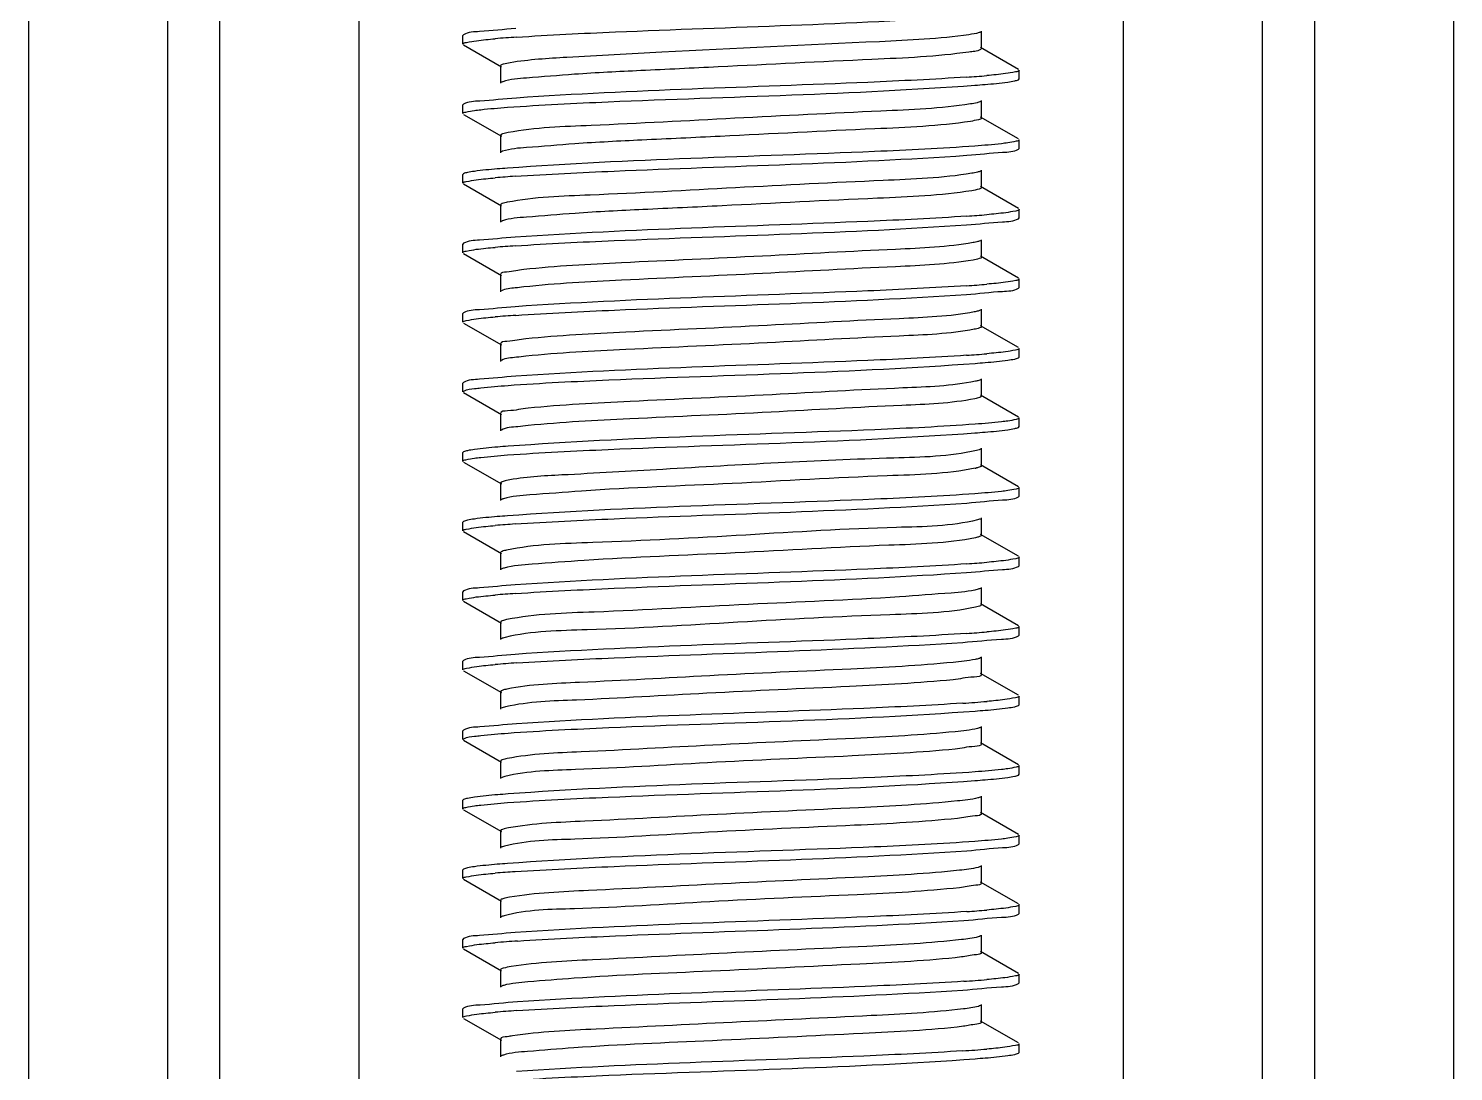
# Model space of a CAD drawing. Extents: x 27938 to 1507990, y 110129 to 923079.
# Drawn here: x 640617.7 to 641105.9, y 379747.9 to 380105.1 of the extents above; entities that cross this region are included whole.
import ezdxf

# ---------------------------------------------------------------- set-up
doc = ezdxf.new("R2010")
doc.units = 0
doc.header["$LTSCALE"] = 1000
doc.header["$MEASUREMENT"] = 0

msp = doc.modelspace()

# ---------------------------------------------------------------- linework, layer by layer
at = {"linetype": 'Continuous'}
for p, q in [((640617.7, 383675.04), (640617.7, 378934.02)), ((640665.32, 383675.04), (640665.32, 378934.02)), ((640683.18, 383675.04), (640683.18, 378934.02)), ((640730.81, 383675.04), (640730.81, 378934.02)), ((640992.75, 383675.04), (640992.75, 378934.02)), ((641040.37, 383675.04), (641040.37, 378934.02)), ((641058.23, 383675.04), (641058.23, 378934.02)), ((641105.86, 383675.04), (641105.86, 378934.02)), ((640766.75, 380102.95), (640766.53, 380102.69)), ((640944.14, 380098.22), (640944.14, 380104.17)), ((640766.53, 380099.71), (640766.53, 380102.69)), ((640766.53, 380099.71), (640766.53, 380102.69)), ((640766.75, 380099.45), (640779.68, 380091.97)), ((640956.8, 380091.04), (640943.88, 380098.52)), ((640779.42, 380092.27), (640779.42, 380086.32)), ((640957.03, 380087.8), (640957.03, 380090.78)), ((640957.03, 380087.8), (640957.03, 380090.78)), ((640956.8, 380087.54), (640957.03, 380087.8)), ((640766.75, 380079.13), (640766.53, 380078.87)), ((640766.53, 380075.9), (640766.53, 380078.87)), ((640766.53, 380075.9), (640766.53, 380078.87)), ((640944.14, 380074.41), (640944.14, 380080.36)), ((640766.75, 380075.64), (640779.68, 380068.15)), ((640956.8, 380067.23), (640943.88, 380074.71)), ((640779.42, 380068.46), (640779.42, 380062.5)), ((640956.8, 380063.73), (640957.03, 380063.99)), ((640957.03, 380063.99), (640957.03, 380066.97)), ((640957.03, 380063.99), (640957.03, 380066.97)), ((640780.11, 380063), (640779.68, 380062.8)), ((640766.75, 380055.32), (640766.53, 380055.06)), ((640766.53, 380052.08), (640766.53, 380055.06)), ((640766.53, 380052.08), (640766.53, 380055.06)), ((640944.14, 380050.6), (640944.14, 380056.55)), ((640766.75, 380051.82), (640779.68, 380044.34)), ((640956.8, 380043.42), (640943.88, 380050.9)), ((640779.42, 380044.64), (640779.42, 380038.69)), ((640956.8, 380039.92), (640957.03, 380040.18)), ((640957.03, 380040.18), (640957.03, 380043.15)), ((640957.03, 380040.18), (640957.03, 380043.15)), ((640780.07, 380039.17), (640779.68, 380038.99)), ((640766.75, 380031.51), (640766.53, 380031.25)), ((640766.53, 380028.27), (640766.53, 380031.25)), ((640766.53, 380028.27), (640766.53, 380031.25)), ((640944.14, 380026.78), (640944.14, 380032.74)), ((640766.75, 380028.01), (640779.68, 380020.53)), ((640956.8, 380019.6), (640943.88, 380027.08)), ((640779.42, 380020.83), (640779.42, 380014.88)), ((640956.8, 380016.1), (640957.03, 380016.37)), ((640957.03, 380016.37), (640957.03, 380019.34)), ((640957.03, 380016.37), (640957.03, 380019.34)), ((640766.75, 380007.7), (640766.53, 380007.44)), ((640766.53, 380004.46), (640766.53, 380007.44)), ((640766.53, 380004.46), (640766.53, 380007.44)), ((640944.14, 380002.97), (640944.14, 380008.92)), ((640766.75, 380004.2), (640779.68, 379996.72)), ((640956.8, 379995.79), (640943.88, 380003.27)), ((640779.42, 379997.02), (640779.42, 379991.06)), ((640957.03, 379992.55), (640957.03, 379995.53)), ((640957.03, 379992.55), (640957.03, 379995.53)), ((640956.8, 379992.29), (640957.03, 379992.55)), ((640766.75, 379983.88), (640766.53, 379983.62)), ((640766.53, 379980.65), (640766.53, 379983.62)), ((640766.53, 379980.65), (640766.53, 379983.62)), ((640944.14, 379979.16), (640944.14, 379985.11)), ((640766.75, 379980.39), (640779.68, 379972.9)), ((640956.8, 379971.98), (640943.88, 379979.46)), ((640779.42, 379973.2), (640779.42, 379967.25)), ((640957.03, 379968.74), (640957.03, 379971.72)), ((640957.03, 379968.74), (640957.03, 379971.72)), ((640956.8, 379968.48), (640957.03, 379968.74)), ((640944.14, 379955.34), (640944.14, 379961.3)), ((640766.75, 379960.07), (640766.53, 379959.81)), ((640766.53, 379956.83), (640766.53, 379959.81)), ((640766.53, 379956.83), (640766.53, 379959.81)), ((640766.75, 379956.57), (640779.68, 379949.09)), ((640956.8, 379948.16), (640943.88, 379955.65)), ((640779.42, 379949.39), (640779.42, 379943.44)), ((640957.03, 379944.93), (640957.03, 379947.9)), ((640957.03, 379944.93), (640957.03, 379947.9)), ((640956.8, 379944.67), (640957.03, 379944.93)), ((640944.14, 379931.53), (640944.14, 379937.49)), ((640766.75, 379936.26), (640766.53, 379936)), ((640766.53, 379933.02), (640766.53, 379936)), ((640766.53, 379933.02), (640766.53, 379936)), ((640766.75, 379932.76), (640779.68, 379925.28)), ((640942.76, 379930.84), (640942.09, 379930.68)), ((640956.8, 379924.35), (640943.88, 379931.83)), ((640779.42, 379925.58), (640779.42, 379919.63)), ((640957.03, 379921.11), (640957.03, 379924.09)), ((640957.03, 379921.11), (640957.03, 379924.09)), ((640956.8, 379920.85), (640957.03, 379921.11)), ((640766.75, 379912.45), (640766.53, 379912.18)), ((640944.14, 379907.72), (640944.14, 379913.67)), ((640766.53, 379909.21), (640766.53, 379912.18)), ((640766.53, 379909.21), (640766.53, 379912.18)), ((640766.75, 379908.95), (640779.68, 379901.46)), ((640956.8, 379900.54), (640943.88, 379908.02)), ((640943.05, 379907.1), (640942.14, 379906.88)), ((640779.42, 379901.77), (640779.42, 379895.81)), ((640957.03, 379897.3), (640957.03, 379900.28)), ((640957.03, 379897.3), (640957.03, 379900.28)), ((640956.8, 379897.04), (640957.03, 379897.3)), ((640766.75, 379888.63), (640766.53, 379888.37)), ((640766.53, 379885.39), (640766.53, 379888.37)), ((640766.53, 379885.39), (640766.53, 379888.37)), ((640944.14, 379883.91), (640944.14, 379889.86)), ((640766.75, 379885.13), (640779.68, 379877.65)), ((640956.8, 379876.73), (640943.88, 379884.21)), ((640779.42, 379877.95), (640779.42, 379872)), ((640956.8, 379873.23), (640957.03, 379873.49)), ((640957.03, 379873.49), (640957.03, 379876.47)), ((640957.03, 379873.49), (640957.03, 379876.47)), ((640766.75, 379864.82), (640766.53, 379864.56)), ((640766.53, 379861.58), (640766.53, 379864.56)), ((640766.53, 379861.58), (640766.53, 379864.56)), ((640944.14, 379860.09), (640944.14, 379866.05)), ((640766.75, 379861.32), (640779.68, 379853.84)), ((640956.8, 379852.91), (640943.88, 379860.4)), ((640779.42, 379854.14), (640779.42, 379848.19)), ((640956.8, 379849.41), (640957.03, 379849.68)), ((640957.03, 379849.68), (640957.03, 379852.65)), ((640957.03, 379849.68), (640957.03, 379852.65)), ((640766.75, 379841.01), (640766.53, 379840.75)), ((640766.53, 379837.77), (640766.53, 379840.75)), ((640766.53, 379837.77), (640766.53, 379840.75)), ((640944.14, 379836.28), (640944.14, 379842.23)), ((640766.75, 379837.51), (640779.68, 379830.03)), ((640956.8, 379829.1), (640943.88, 379836.58)), ((640779.42, 379830.33), (640779.42, 379824.37)), ((640956.8, 379825.6), (640957.03, 379825.86)), ((640957.03, 379825.86), (640957.03, 379828.84)), ((640957.03, 379825.86), (640957.03, 379828.84)), ((640766.75, 379817.19), (640766.53, 379816.93)), ((640766.53, 379813.96), (640766.53, 379816.93)), ((640766.53, 379813.96), (640766.53, 379816.93)), ((640944.14, 379812.47), (640944.14, 379818.42)), ((640766.75, 379813.7), (640779.68, 379806.21)), ((640956.8, 379805.29), (640943.88, 379812.77)), ((640779.42, 379806.51), (640779.42, 379800.56)), ((640957.03, 379802.05), (640957.03, 379805.03)), ((640957.03, 379802.05), (640957.03, 379805.03)), ((640956.8, 379801.79), (640957.03, 379802.05)), ((640766.75, 379793.38), (640766.53, 379793.12)), ((640766.53, 379790.14), (640766.53, 379793.12)), ((640766.53, 379790.14), (640766.53, 379793.12)), ((640944.14, 379788.66), (640944.14, 379794.61)), ((640766.75, 379789.88), (640779.68, 379782.4)), ((640956.8, 379781.47), (640943.88, 379788.96)), ((640779.42, 379782.7), (640779.42, 379776.75)), ((640957.03, 379778.24), (640957.03, 379781.21)), ((640957.03, 379778.24), (640957.03, 379781.21)), ((640956.8, 379777.98), (640957.03, 379778.24)), ((640766.75, 379769.57), (640766.53, 379769.31)), ((640766.53, 379766.33), (640766.53, 379769.31)), ((640766.53, 379766.33), (640766.53, 379769.31)), ((640766.75, 379766.07), (640779.68, 379758.59)), ((640944.14, 379764.84), (640944.14, 379770.8)), ((640956.8, 379757.66), (640943.88, 379765.14)), ((640779.42, 379758.89), (640779.42, 379752.94)), ((640957.03, 379754.42), (640957.03, 379757.4)), ((640957.03, 379754.42), (640957.03, 379757.4)), ((640956.8, 379754.16), (640957.03, 379754.42))]:
    msp.add_line(p, q, dxfattribs=at)
for centre, radius, start, end in [((640812.29, 379688.36), 414.65, 93.7954, 94.806), ((640911.64, 380497.56), 410.07, 273.829, 274.8033), ((640811.75, 379647.46), 407.91, 93.8436, 94.8035), ((640911.82, 380447.65), 407.77, 273.8442, 274.8035), ((640811.82, 379622.77), 408.78, 93.8362, 94.8047), ((640911.71, 380425.28), 409.22, 273.8345, 274.8034), ((640811.99, 379596.78), 410.97, 93.8204, 94.8056), ((640911.65, 380402.24), 409.99, 273.8294, 274.8033), ((640938.24, 379973.07), 18.96, 281.4996, 282.8069), ((640811.75, 379528.4), 407.9, 93.8437, 94.8034), ((640911.83, 380328.53), 407.71, 273.8446, 274.8036), ((640811.81, 379503.75), 408.74, 93.8366, 94.8046), ((640911.71, 380306.18), 409.19, 273.8348, 274.8034), ((640812.43, 379472.12), 416.58, 93.7887, 94.801), ((640909.96, 380304.49), 431.38, 273.6947, 274.7994), ((640811.75, 379409.34), 407.89, 93.8438, 94.8034), ((640911.83, 380209.41), 407.66, 273.845, 274.8036), ((640812.88, 379371.26), 422.21, 93.753, 94.8001), ((640910.35, 380204.22), 426.34, 273.7263, 274.8), ((640812.45, 379352.87), 416.76, 93.7875, 94.801), ((640909.97, 380185.28), 431.22, 273.6957, 274.7994)]:
    msp.add_arc(centre, radius, start, end, dxfattribs=at)
for points, knots in [([(640784.84, 380102.1), (640796.13, 380102.86), (640847.52, 380105.33), (640898.98, 380106.53), (640939.02, 380109.25)], [0, 0, 0, 0, 0.21997, 1, 1, 1, 1]), ([(640784.62, 380105.06), (640780.48, 380104.78), (640774.68, 380103.98), (640768.37, 380103.87), (640766.76, 380102.95)], [0, 0, 0, 0, 0.690434, 1, 1, 1, 1]), ([(640939.86, 380102.95), (640929.72, 380101.48), (640894.56, 380099.89), (640848.64, 380097.76), (640806.5, 380095.42), (640789.15, 380094.4), (640782.75, 380093.35)], [0, 0, 0, 0, 0.195214, 0.66949, 0.876579, 1, 1, 1, 1]), ([(640943.88, 380103.87), (640943.71, 380103.77), (640942.4, 380103.3), (640941.03, 380103.12), (640939.86, 380102.95)], [0, 0, 0, 0, 0.145106, 1, 1, 1, 1]), ([(640766.53, 380099.71), (640766.53, 380100.14), (640768.82, 380100.43), (640769.98, 380100.74), (640771.13, 380100.89)], [0, 0, 0, 0, 0.271456, 1, 1, 1, 1]), ([(640944.14, 380098.22), (640944.14, 380098.09), (640942.64, 380097.1), (640941.22, 380097.19), (640939.86, 380096.99)], [0, 0, 0, 0, 0.090621, 1, 1, 1, 1]), ([(640782.75, 380093.35), (640781.91, 380093.21), (640781.01, 380093), (640779.42, 380092.6), (640779.42, 380092.27)], [0, 0, 0, 0, 0.718866, 1, 1, 1, 1]), ([(640939.86, 380096.99), (640928.87, 380095.41), (640900.15, 380094.23), (640862.69, 380092.31), (640828.72, 380090.7), (640806.78, 380089.65), (640791.11, 380088.25), (640782.77, 380087.72), (640780.16, 380086.82)], [0, 0, 0, 0, 0.2081, 0.537452, 0.703534, 0.845734, 0.94828, 1, 1, 1, 1]), ([(640939.02, 380088.41), (640927.79, 380087.65), (640876.39, 380085.17), (640824.93, 380083.97), (640784.84, 380081.26)], [0, 0, 0, 0, 0.218927, 1, 1, 1, 1]), ([(640957.03, 380090.78), (640957.03, 380090.35), (640954.74, 380090.06), (640953.58, 380089.75), (640952.43, 380089.6)], [0, 0, 0, 0, 0.27149, 1, 1, 1, 1]), ([(640780.16, 380086.82), (640780.07, 380086.79), (640779.9, 380086.73), (640779.75, 380086.66), (640779.68, 380086.62)], [0, 0, 0, 0, 0.55363, 1, 1, 1, 1]), ([(640781.8, 380078.07), (640793.29, 380078.91), (640846.66, 380081.52), (640900.12, 380082.56), (640941.92, 380085.64)], [0, 0, 0, 0, 0.21564, 1, 1, 1, 1]), ([(640941.92, 380085.64), (640943.07, 380085.72), (640946.83, 380086.02), (640950.59, 380086.36), (640953.18, 380086.72)], [0, 0, 0, 0, 0.30751, 1, 1, 1, 1]), ([(640953.18, 380086.72), (640953.97, 380086.83), (640955.18, 380087.05), (640956.42, 380087.32), (640956.8, 380087.54)], [0, 0, 0, 0, 0.642991, 1, 1, 1, 1]), ([(640784.84, 380081.26), (640780.65, 380080.98), (640774.78, 380080.17), (640768.38, 380080.07), (640766.76, 380079.13)], [0, 0, 0, 0, 0.690663, 1, 1, 1, 1]), ([(640940.37, 380079.21), (640930.22, 380077.65), (640903.21, 380076.52), (640859.91, 380074.37), (640817.41, 380072.02), (640791.38, 380071.14), (640782.02, 380069.41)], [0, 0, 0, 0, 0.194105, 0.509785, 0.82001, 1, 1, 1, 1]), ([(640943.88, 380080.06), (640943.5, 380079.84), (640942.31, 380079.55), (640941.13, 380079.33), (640940.37, 380079.21)], [0, 0, 0, 0, 0.36416, 1, 1, 1, 1]), ([(640766.53, 380075.9), (640766.53, 380076.27), (640768.45, 380076.59), (640769.45, 380076.85), (640770.44, 380076.99)], [0, 0, 0, 0, 0.274278, 1, 1, 1, 1]), ([(640770.44, 380076.99), (640771.16, 380077.09), (640774.93, 380077.55), (640778.73, 380077.85), (640781.8, 380078.07)], [0, 0, 0, 0, 0.191483, 1, 1, 1, 1]), ([(640944.14, 380074.41), (640944.14, 380074.04), (640942.32, 380073.65), (640941.32, 380073.4), (640940.37, 380073.26)], [0, 0, 0, 0, 0.278319, 1, 1, 1, 1]), ([(640782.02, 380069.41), (640781.36, 380069.29), (640780.62, 380069.12), (640779.42, 380068.73), (640779.42, 380068.46)], [0, 0, 0, 0, 0.712667, 1, 1, 1, 1]), ([(640940.37, 380073.26), (640929.54, 380071.59), (640900.85, 380070.49), (640863.35, 380068.52), (640829.09, 380066.91), (640806.92, 380065.85), (640791.12, 380064.42), (640782.72, 380063.92), (640780.11, 380063)], [0, 0, 0, 0, 0.204575, 0.534732, 0.702004, 0.845303, 0.948449, 1, 1, 1, 1]), ([(640941.92, 380064.8), (640930.46, 380063.96), (640877.08, 380061.36), (640823.63, 380060.3), (640781.8, 380057.24)], [0, 0, 0, 0, 0.215051, 1, 1, 1, 1]), ([(640939.16, 380061.63), (640943.24, 380061.91), (640948.97, 380062.7), (640955.21, 380062.82), (640956.8, 380063.73)], [0, 0, 0, 0, 0.690176, 1, 1, 1, 1]), ([(640953.18, 380065.89), (640952.46, 380065.78), (640948.72, 380065.33), (640944.96, 380065.03), (640941.92, 380064.8)], [0, 0, 0, 0, 0.191313, 1, 1, 1, 1]), ([(640957.03, 380066.97), (640957.03, 380066.6), (640955.14, 380066.28), (640954.14, 380066.02), (640953.18, 380065.89)], [0, 0, 0, 0, 0.274533, 1, 1, 1, 1]), ([(640784.4, 380054.44), (640795.69, 380055.21), (640847.28, 380057.7), (640898.93, 380058.89), (640939.16, 380061.63)], [0, 0, 0, 0, 0.219067, 1, 1, 1, 1]), ([(640770.44, 380056.15), (640769.63, 380056.04), (640768.4, 380055.82), (640767.14, 380055.55), (640766.75, 380055.32)], [0, 0, 0, 0, 0.643579, 1, 1, 1, 1]), ([(640781.8, 380057.24), (640780.63, 380057.15), (640776.84, 380056.85), (640773.04, 380056.52), (640770.44, 380056.15)], [0, 0, 0, 0, 0.307323, 1, 1, 1, 1]), ([(640940.85, 380055.47), (640930.81, 380053.82), (640903.69, 380052.78), (640860.12, 380050.57), (640817.28, 380048.15), (640791.04, 380047.37), (640781.72, 380045.54)], [0, 0, 0, 0, 0.1914, 0.508904, 0.82143, 1, 1, 1, 1]), ([(640943.88, 380056.25), (640943.54, 380056.05), (640942.52, 380055.78), (640941.5, 380055.58), (640940.85, 380055.47)], [0, 0, 0, 0, 0.370146, 1, 1, 1, 1]), ([(640766.53, 380052.08), (640766.53, 380052.52), (640768.8, 380052.8), (640769.95, 380053.11), (640771.1, 380053.26)], [0, 0, 0, 0, 0.271597, 1, 1, 1, 1]), ([(640940.85, 380049.52), (640930.2, 380047.77), (640901.55, 380046.76), (640864.02, 380044.73), (640829.49, 380043.11), (640807.07, 380042.06), (640791.15, 380040.59), (640782.67, 380040.11), (640780.07, 380039.17)], [0, 0, 0, 0, 0.200932, 0.531835, 0.700309, 0.844745, 0.948548, 1, 1, 1, 1]), ([(640944.14, 380050.6), (640944.14, 380050.27), (640942.58, 380049.87), (640941.68, 380049.66), (640940.85, 380049.52)], [0, 0, 0, 0, 0.281673, 1, 1, 1, 1]), ([(640781.72, 380045.54), (640781.14, 380045.43), (640780.47, 380045.27), (640779.42, 380044.89), (640779.42, 380044.64)], [0, 0, 0, 0, 0.709469, 1, 1, 1, 1]), ([(640939.16, 380040.8), (640927.87, 380040.03), (640876.29, 380037.54), (640824.64, 380036.35), (640784.4, 380033.61)], [0, 0, 0, 0, 0.219037, 1, 1, 1, 1]), ([(640939.07, 380037.81), (640943.18, 380038.09), (640948.93, 380038.89), (640955.2, 380039), (640956.8, 380039.92)], [0, 0, 0, 0, 0.690266, 1, 1, 1, 1]), ([(640957.03, 380043.15), (640957.03, 380042.72), (640954.76, 380042.44), (640953.61, 380042.13), (640952.46, 380041.98)], [0, 0, 0, 0, 0.27161, 1, 1, 1, 1]), ([(640784.47, 380030.64), (640795.75, 380031.4), (640847.28, 380033.89), (640898.88, 380035.08), (640939.07, 380037.81)], [0, 0, 0, 0, 0.219143, 1, 1, 1, 1]), ([(640784.4, 380033.61), (640780.32, 380033.33), (640774.59, 380032.54), (640768.35, 380032.42), (640766.76, 380031.51)], [0, 0, 0, 0, 0.690196, 1, 1, 1, 1]), ([(640941.3, 380031.74), (640932.54, 380030.19), (640908.36, 380029.23), (640868.27, 380026.99), (640825.78, 380025.09), (640798.49, 380023.7), (640787.35, 380022.51)], [0, 0, 0, 0, 0.172879, 0.468878, 0.781995, 1, 1, 1, 1]), ([(640943.88, 380032.44), (640943.59, 380032.27), (640942.72, 380032.01), (640941.85, 380031.83), (640941.3, 380031.74)], [0, 0, 0, 0, 0.376739, 1, 1, 1, 1]), ([(640766.53, 380028.27), (640766.53, 380028.7), (640768.79, 380028.99), (640769.94, 380029.3), (640771.09, 380029.45)], [0, 0, 0, 0, 0.271633, 1, 1, 1, 1]), ([(640941.3, 380025.78), (640932.54, 380024.24), (640908.36, 380023.28), (640868.27, 380021.04), (640825.78, 380019.14), (640798.49, 380017.75), (640787.35, 380016.55)], [0, 0, 0, 0, 0.172879, 0.468878, 0.781995, 1, 1, 1, 1]), ([(640944.14, 380026.78), (640944.14, 380026.49), (640942.81, 380026.1), (640942.01, 380025.91), (640941.3, 380025.78)], [0, 0, 0, 0, 0.285344, 1, 1, 1, 1]), ([(640787.35, 380022.51), (640785.36, 380022.29), (640783.48, 380021.71), (640779.41, 380021.56), (640779.42, 380020.83)], [0, 0, 0, 0, 0.733223, 1, 1, 1, 1]), ([(640787.35, 380016.55), (640786.38, 380016.45), (640783.84, 380016.07), (640781.09, 380016), (640779.68, 380015.18)], [0, 0, 0, 0, 0.372684, 1, 1, 1, 1]), ([(640939.07, 380016.98), (640927.79, 380016.21), (640876.26, 380013.73), (640824.66, 380012.54), (640784.47, 380009.8)], [0, 0, 0, 0, 0.219178, 1, 1, 1, 1]), ([(640939.03, 380014), (640943.14, 380014.28), (640948.91, 380015.08), (640955.2, 380015.18), (640956.8, 380016.1)], [0, 0, 0, 0, 0.690313, 1, 1, 1, 1]), ([(640957.03, 380019.34), (640957.03, 380018.91), (640954.75, 380018.62), (640953.59, 380018.31), (640952.44, 380018.16)], [0, 0, 0, 0, 0.271534, 1, 1, 1, 1]), ([(640784.61, 380006.83), (640795.89, 380007.6), (640847.36, 380010.08), (640898.9, 380011.27), (640939.03, 380014)], [0, 0, 0, 0, 0.219437, 1, 1, 1, 1]), ([(640766.53, 380004.46), (640766.53, 380004.89), (640768.8, 380005.18), (640769.95, 380005.49), (640771.1, 380005.64)], [0, 0, 0, 0, 0.271588, 1, 1, 1, 1]), ([(640784.47, 380009.8), (640780.37, 380009.52), (640774.62, 380008.72), (640768.35, 380008.61), (640766.76, 380007.7)], [0, 0, 0, 0, 0.690275, 1, 1, 1, 1]), ([(640941.71, 380008), (640933.26, 380006.39), (640909.46, 380005.52), (640869.73, 380003.22), (640827.05, 380001.35), (640799.46, 379999.94), (640788.07, 379998.77)], [0, 0, 0, 0, 0.167774, 0.461831, 0.776883, 1, 1, 1, 1]), ([(640943.88, 380008.62), (640943.63, 380008.48), (640942.9, 380008.25), (640942.17, 380008.09), (640941.71, 380008)], [0, 0, 0, 0, 0.384134, 1, 1, 1, 1]), ([(640941.71, 380002.05), (640933.26, 380000.43), (640909.46, 379999.57), (640869.73, 379997.27), (640827.05, 379995.4), (640799.46, 379993.99), (640788.07, 379992.82)], [0, 0, 0, 0, 0.167774, 0.461831, 0.776883, 1, 1, 1, 1]), ([(640944.14, 380002.97), (640944.14, 380002.72), (640943.03, 380002.33), (640942.33, 380002.17), (640941.71, 380002.05)], [0, 0, 0, 0, 0.289775, 1, 1, 1, 1]), ([(640788.07, 379998.77), (640785.91, 379998.55), (640783.87, 379997.9), (640779.41, 379997.8), (640779.42, 379997.02)], [0, 0, 0, 0, 0.734072, 1, 1, 1, 1]), ([(640957.03, 379995.53), (640957.03, 379995.1), (640954.74, 379994.81), (640953.58, 379994.5), (640952.43, 379994.35)], [0, 0, 0, 0, 0.271494, 1, 1, 1, 1]), ([(640788.07, 379992.82), (640787.01, 379992.71), (640784.23, 379992.3), (640781.21, 379992.26), (640779.68, 379991.37)], [0, 0, 0, 0, 0.374658, 1, 1, 1, 1]), ([(640939.03, 379993.16), (640927.76, 379992.39), (640876.29, 379989.92), (640824.75, 379988.72), (640784.61, 379986)], [0, 0, 0, 0, 0.219145, 1, 1, 1, 1]), ([(640941.97, 379990.39), (640943.12, 379990.48), (640946.87, 379990.77), (640950.61, 379991.11), (640953.19, 379991.47)], [0, 0, 0, 0, 0.307527, 1, 1, 1, 1]), ([(640953.19, 379991.47), (640953.98, 379991.58), (640955.19, 379991.8), (640956.42, 379992.07), (640956.8, 379992.29)], [0, 0, 0, 0, 0.642834, 1, 1, 1, 1]), ([(640784.61, 379986), (640780.48, 379985.72), (640774.68, 379984.91), (640768.37, 379984.81), (640766.76, 379983.88)], [0, 0, 0, 0, 0.690428, 1, 1, 1, 1]), ([(640781.96, 379982.83), (640793.47, 379983.67), (640846.81, 379986.27), (640900.23, 379987.31), (640941.97, 379990.39)], [0, 0, 0, 0, 0.216129, 1, 1, 1, 1]), ([(640766.53, 379980.65), (640766.53, 379980.77), (640767.94, 379981.66), (640769.23, 379981.57), (640770.48, 379981.74)], [0, 0, 0, 0, 0.088901, 1, 1, 1, 1]), ([(640770.48, 379981.74), (640771.21, 379981.84), (640775.03, 379982.31), (640778.86, 379982.61), (640781.96, 379982.83)], [0, 0, 0, 0, 0.191572, 1, 1, 1, 1]), ([(640942.1, 379984.26), (640933.94, 379982.57), (640910.53, 379981.83), (640871.18, 379979.45), (640828.34, 379977.62), (640800.45, 379976.19), (640788.82, 379975.03)], [0, 0, 0, 0, 0.162646, 0.454753, 0.771748, 1, 1, 1, 1]), ([(640943.88, 379984.81), (640943.67, 379984.69), (640943.07, 379984.48), (640942.47, 379984.34), (640942.1, 379984.26)], [0, 0, 0, 0, 0.392529, 1, 1, 1, 1]), ([(640941.93, 379978.28), (640933.69, 379976.63), (640910.23, 379975.83), (640870.88, 379973.49), (640828.17, 379971.65), (640800.4, 379970.23), (640788.82, 379969.08)], [0, 0, 0, 0, 0.164346, 0.456483, 0.772538, 1, 1, 1, 1]), ([(640944.14, 379979.16), (640944.14, 379978.92), (640943.14, 379978.54), (640942.49, 379978.39), (640941.93, 379978.28)], [0, 0, 0, 0, 0.292517, 1, 1, 1, 1]), ([(640788.82, 379975.03), (640786.48, 379974.8), (640784.27, 379974.08), (640779.42, 379974.06), (640779.42, 379973.2)], [0, 0, 0, 0, 0.734772, 1, 1, 1, 1]), ([(640957.03, 379971.72), (640957.03, 379971.35), (640955.15, 379971.03), (640954.16, 379970.77), (640953.19, 379970.64)], [0, 0, 0, 0, 0.274605, 1, 1, 1, 1]), ([(640788.82, 379969.08), (640787.66, 379968.97), (640784.64, 379968.53), (640781.35, 379968.52), (640779.68, 379967.55)], [0, 0, 0, 0, 0.376452, 1, 1, 1, 1]), ([(640781.8, 379959.01), (640793.29, 379959.85), (640846.67, 379962.45), (640900.12, 379963.5), (640941.92, 379966.58)], [0, 0, 0, 0, 0.215653, 1, 1, 1, 1]), ([(640941.97, 379969.56), (640930.54, 379968.71), (640877.2, 379966.11), (640823.78, 379965.05), (640781.96, 379962)], [0, 0, 0, 0, 0.214712, 1, 1, 1, 1]), ([(640941.92, 379966.58), (640943.07, 379966.66), (640946.83, 379966.96), (640950.59, 379967.29), (640953.18, 379967.66)], [0, 0, 0, 0, 0.307511, 1, 1, 1, 1]), ([(640953.19, 379970.64), (640952.48, 379970.54), (640948.75, 379970.08), (640945, 379969.78), (640941.97, 379969.56)], [0, 0, 0, 0, 0.191302, 1, 1, 1, 1]), ([(640953.18, 379967.66), (640953.97, 379967.77), (640955.18, 379967.98), (640956.42, 379968.26), (640956.8, 379968.48)], [0, 0, 0, 0, 0.642987, 1, 1, 1, 1]), ([(640781.96, 379962), (640780.78, 379961.91), (640776.95, 379961.61), (640773.12, 379961.27), (640770.48, 379960.91)], [0, 0, 0, 0, 0.307216, 1, 1, 1, 1]), ([(640766.53, 379956.83), (640766.53, 379957.21), (640768.45, 379957.52), (640769.45, 379957.78), (640770.44, 379957.92)], [0, 0, 0, 0, 0.274271, 1, 1, 1, 1]), ([(640770.48, 379960.91), (640769.67, 379960.79), (640768.42, 379960.58), (640767.15, 379960.3), (640766.75, 379960.07)], [0, 0, 0, 0, 0.644071, 1, 1, 1, 1]), ([(640770.44, 379957.92), (640771.16, 379958.02), (640774.94, 379958.48), (640778.73, 379958.78), (640781.8, 379959.01)], [0, 0, 0, 0, 0.191488, 1, 1, 1, 1]), ([(640942.45, 379960.53), (640933.19, 379958.42), (640897.02, 379957.72), (640849.81, 379954.95), (640805.63, 379952.38), (640787.64, 379951.54), (640781.41, 379950.23)], [0, 0, 0, 0, 0.176446, 0.666999, 0.881663, 1, 1, 1, 1]), ([(640943.88, 379961), (640943.7, 379960.9), (640943.23, 379960.72), (640942.74, 379960.59), (640942.45, 379960.53)], [0, 0, 0, 0, 0.401923, 1, 1, 1, 1]), ([(640942.02, 379954.48), (640932.14, 379952.47), (640904.15, 379951.85), (640859.31, 379949.03), (640818.37, 379947.63), (640792.35, 379945.51), (640783.33, 379944.9), (640780.4, 379944.03)], [0, 0, 0, 0, 0.18687, 0.514831, 0.834376, 0.943334, 1, 1, 1, 1]), ([(640944.14, 379955.34), (640944.14, 379955.15), (640943.4, 379954.8), (640942.88, 379954.67), (640942.45, 379954.57)], [0, 0, 0, 0, 0.301807, 1, 1, 1, 1]), ([(640781.41, 379950.23), (640780.91, 379950.12), (640780.31, 379949.98), (640779.42, 379949.61), (640779.42, 379949.39)], [0, 0, 0, 0, 0.704889, 1, 1, 1, 1]), ([(640953.18, 379946.82), (640952.46, 379946.72), (640948.72, 379946.26), (640944.96, 379945.96), (640941.92, 379945.74)], [0, 0, 0, 0, 0.191313, 1, 1, 1, 1]), ([(640957.03, 379947.9), (640957.03, 379947.53), (640955.14, 379947.21), (640954.14, 379946.96), (640953.18, 379946.82)], [0, 0, 0, 0, 0.274535, 1, 1, 1, 1]), ([(640780.4, 379944.03), (640780.26, 379943.98), (640780.01, 379943.9), (640779.78, 379943.8), (640779.68, 379943.74)], [0, 0, 0, 0, 0.569367, 1, 1, 1, 1]), ([(640941.92, 379945.74), (640930.46, 379944.9), (640877.08, 379942.29), (640823.63, 379941.24), (640781.8, 379938.17)], [0, 0, 0, 0, 0.215042, 1, 1, 1, 1]), ([(640784.4, 379935.38), (640795.69, 379936.15), (640847.28, 379938.64), (640898.93, 379939.82), (640939.16, 379942.57)], [0, 0, 0, 0, 0.219068, 1, 1, 1, 1]), ([(640939.16, 379942.57), (640943.25, 379942.85), (640948.97, 379943.64), (640955.21, 379943.75), (640956.8, 379944.67)], [0, 0, 0, 0, 0.690173, 1, 1, 1, 1]), ([(640770.44, 379937.09), (640769.63, 379936.97), (640768.4, 379936.76), (640767.14, 379936.48), (640766.75, 379936.26)], [0, 0, 0, 0, 0.643594, 1, 1, 1, 1]), ([(640781.8, 379938.17), (640780.63, 379938.09), (640776.84, 379937.79), (640773.05, 379937.45), (640770.44, 379937.09)], [0, 0, 0, 0, 0.307318, 1, 1, 1, 1]), ([(640943.88, 379937.18), (640943.74, 379937.1), (640943.37, 379936.96), (640942.99, 379936.85), (640942.76, 379936.79)], [0, 0, 0, 0, 0.41269, 1, 1, 1, 1]), ([(640766.53, 379933.02), (640766.53, 379933.45), (640768.8, 379933.74), (640769.95, 379934.05), (640771.1, 379934.2)], [0, 0, 0, 0, 0.271594, 1, 1, 1, 1]), ([(640942.76, 379936.79), (640933.77, 379934.52), (640906.95, 379934.32), (640863.18, 379931.51), (640818.68, 379929.08), (640791.13, 379928.44), (640781.45, 379926.42)], [0, 0, 0, 0, 0.172051, 0.492047, 0.816531, 1, 1, 1, 1]), ([(640942.09, 379930.68), (640932.35, 379928.67), (640904.67, 379928.07), (640860.13, 379925.27), (640819.29, 379923.81), (640793, 379921.79), (640783.78, 379921.11), (640780.67, 379920.29)], [0, 0, 0, 0, 0.184387, 0.509861, 0.829743, 0.940495, 1, 1, 1, 1]), ([(640944.14, 379931.53), (640944.14, 379931.37), (640943.56, 379931.04), (640943.12, 379930.93), (640942.76, 379930.84)], [0, 0, 0, 0, 0.310032, 1, 1, 1, 1]), ([(640781.45, 379926.42), (640780.93, 379926.31), (640780.32, 379926.18), (640779.42, 379925.8), (640779.42, 379925.58)], [0, 0, 0, 0, 0.705216, 1, 1, 1, 1]), ([(640957.03, 379924.09), (640957.03, 379923.66), (640954.76, 379923.37), (640953.61, 379923.06), (640952.46, 379922.91)], [0, 0, 0, 0, 0.271614, 1, 1, 1, 1]), ([(640780.67, 379920.29), (640780.47, 379920.24), (640780.14, 379920.14), (640779.81, 379920), (640779.68, 379919.93)], [0, 0, 0, 0, 0.58242, 1, 1, 1, 1]), ([(640939.16, 379921.73), (640927.88, 379920.96), (640876.29, 379918.48), (640824.64, 379917.29), (640784.4, 379914.54)], [0, 0, 0, 0, 0.219029, 1, 1, 1, 1]), ([(640784.47, 379911.57), (640795.75, 379912.34), (640847.28, 379914.82), (640898.88, 379916.01), (640939.08, 379918.75)], [0, 0, 0, 0, 0.219138, 1, 1, 1, 1]), ([(640939.08, 379918.75), (640943.18, 379919.03), (640948.93, 379919.82), (640955.2, 379919.93), (640956.8, 379920.85)], [0, 0, 0, 0, 0.690264, 1, 1, 1, 1]), ([(640784.4, 379914.54), (640780.32, 379914.27), (640774.59, 379913.47), (640768.35, 379913.36), (640766.76, 379912.45)], [0, 0, 0, 0, 0.690195, 1, 1, 1, 1]), ([(640943.05, 379913.05), (640940.05, 379912.2), (640930.94, 379911.56), (640904.81, 379909.49), (640863.91, 379908.06), (640819.19, 379905.25), (640791.33, 379904.64), (640781.5, 379902.62)], [0, 0, 0, 0, 0.057838, 0.167543, 0.487244, 0.814181, 1, 1, 1, 1]), ([(640943.88, 379913.37), (640943.77, 379913.31), (640943.5, 379913.19), (640943.21, 379913.1), (640943.05, 379913.05)], [0, 0, 0, 0, 0.425019, 1, 1, 1, 1]), ([(640766.53, 379909.21), (640766.53, 379909.64), (640768.79, 379909.92), (640769.94, 379910.24), (640771.09, 379910.39)], [0, 0, 0, 0, 0.271633, 1, 1, 1, 1]), ([(640944.14, 379907.72), (640944.14, 379907.58), (640943.7, 379907.28), (640943.33, 379907.18), (640943.05, 379907.1)], [0, 0, 0, 0, 0.320305, 1, 1, 1, 1]), ([(640942.14, 379906.88), (640932.53, 379904.87), (640905.15, 379904.24), (640860.85, 379901.78), (640817.02, 379899.08), (640790.13, 379898.73), (640780.98, 379896.55)], [0, 0, 0, 0, 0.182223, 0.50526, 0.82533, 1, 1, 1, 1]), ([(640781.5, 379902.62), (640780.98, 379902.51), (640780.35, 379902.37), (640779.42, 379901.99), (640779.42, 379901.77)], [0, 0, 0, 0, 0.705925, 1, 1, 1, 1]), ([(640939.08, 379897.91), (640927.79, 379897.14), (640876.26, 379894.66), (640824.66, 379893.47), (640784.47, 379890.74)], [0, 0, 0, 0, 0.219177, 1, 1, 1, 1]), ([(640957.03, 379900.28), (640957.03, 379899.84), (640954.75, 379899.56), (640953.59, 379899.25), (640952.44, 379899.1)], [0, 0, 0, 0, 0.271536, 1, 1, 1, 1]), ([(640780.98, 379896.55), (640780.71, 379896.49), (640780.27, 379896.37), (640779.84, 379896.21), (640779.68, 379896.11)], [0, 0, 0, 0, 0.593796, 1, 1, 1, 1]), ([(640784.91, 379887.79), (640796.04, 379888.54), (640846.99, 379890.99), (640898, 379892.23), (640937.75, 379894.85)], [0, 0, 0, 0, 0.218817, 1, 1, 1, 1]), ([(640937.75, 379894.85), (640942.17, 379895.14), (640948.35, 379895.99), (640955.09, 379896.06), (640956.8, 379897.04)], [0, 0, 0, 0, 0.691533, 1, 1, 1, 1]), ([(640784.47, 379890.74), (640780.37, 379890.46), (640774.62, 379889.66), (640768.35, 379889.55), (640766.76, 379888.63)], [0, 0, 0, 0, 0.690271, 1, 1, 1, 1]), ([(640934.42, 379888), (640922.78, 379886.86), (640894.98, 379885.44), (640852.3, 379883.61), (640813.1, 379881.26), (640789.76, 379880.48), (640781.58, 379878.82)], [0, 0, 0, 0, 0.228997, 0.545176, 0.836537, 1, 1, 1, 1]), ([(640943.3, 379889.32), (640942.87, 379889.18), (640939.93, 379888.53), (640936.94, 379888.25), (640934.42, 379888)], [0, 0, 0, 0, 0.152407, 1, 1, 1, 1]), ([(640943.88, 379889.56), (640943.8, 379889.51), (640943.61, 379889.42), (640943.41, 379889.35), (640943.3, 379889.32)], [0, 0, 0, 0, 0.43932, 1, 1, 1, 1]), ([(640766.53, 379885.39), (640766.53, 379885.84), (640768.88, 379886.12), (640770.07, 379886.44), (640771.25, 379886.59)], [0, 0, 0, 0, 0.27108, 1, 1, 1, 1]), ([(640944.14, 379883.91), (640944.14, 379883.03), (640939.12, 379883.03), (640936.84, 379882.28), (640934.42, 379882.05)], [0, 0, 0, 0, 0.265195, 1, 1, 1, 1]), ([(640781.58, 379878.82), (640781.04, 379878.71), (640780.39, 379878.57), (640779.42, 379878.19), (640779.42, 379877.95)], [0, 0, 0, 0, 0.706927, 1, 1, 1, 1]), ([(640934.42, 379882.05), (640922.64, 379880.9), (640894.51, 379879.45), (640851.46, 379877.66), (640812.29, 379875.17), (640789.09, 379874.56), (640781.16, 379872.78)], [0, 0, 0, 0, 0.23121, 0.549998, 0.841262, 1, 1, 1, 1]), ([(640937.75, 379874.01), (640926.47, 379873.27), (640875.52, 379870.83), (640824.51, 379869.62), (640784.91, 379866.95)], [0, 0, 0, 0, 0.221759, 1, 1, 1, 1]), ([(640957.03, 379876.47), (640957.03, 379876.01), (640954.58, 379875.74), (640953.36, 379875.4), (640952.13, 379875.24)], [0, 0, 0, 0, 0.270528, 1, 1, 1, 1]), ([(640781.16, 379872.78), (640780.86, 379872.71), (640780.35, 379872.59), (640779.86, 379872.41), (640779.68, 379872.3)], [0, 0, 0, 0, 0.599352, 1, 1, 1, 1]), ([(640781.96, 379863.77), (640793.47, 379864.61), (640846.81, 379867.21), (640900.23, 379868.25), (640941.97, 379871.33)], [0, 0, 0, 0, 0.216148, 1, 1, 1, 1]), ([(640941.97, 379871.33), (640943.13, 379871.41), (640946.87, 379871.71), (640950.62, 379872.04), (640953.19, 379872.41)], [0, 0, 0, 0, 0.307527, 1, 1, 1, 1]), ([(640953.19, 379872.41), (640953.98, 379872.52), (640955.19, 379872.73), (640956.42, 379873.01), (640956.8, 379873.23)], [0, 0, 0, 0, 0.642828, 1, 1, 1, 1]), ([(640784.91, 379866.95), (640780.7, 379866.67), (640774.81, 379865.85), (640768.39, 379865.76), (640766.76, 379864.82)], [0, 0, 0, 0, 0.690689, 1, 1, 1, 1]), ([(640770.48, 379862.68), (640771.21, 379862.78), (640775.03, 379863.24), (640778.86, 379863.54), (640781.96, 379863.77)], [0, 0, 0, 0, 0.191574, 1, 1, 1, 1]), ([(640935.18, 379864.26), (640923.7, 379863.1), (640895.98, 379861.68), (640853.23, 379859.83), (640813.66, 379857.49), (640790.02, 379856.68), (640781.68, 379855.03)], [0, 0, 0, 0, 0.22522, 0.541066, 0.834324, 1, 1, 1, 1]), ([(640943.88, 379865.75), (640943.56, 379865.56), (640940.68, 379864.77), (640937.75, 379864.52), (640935.18, 379864.26)], [0, 0, 0, 0, 0.123951, 1, 1, 1, 1]), ([(640766.53, 379861.58), (640766.53, 379861.71), (640767.94, 379862.59), (640769.23, 379862.5), (640770.48, 379862.68)], [0, 0, 0, 0, 0.088892, 1, 1, 1, 1]), ([(640944.14, 379860.09), (640944.14, 379859.28), (640939.53, 379859.21), (640937.42, 379858.54), (640935.18, 379858.31)], [0, 0, 0, 0, 0.265624, 1, 1, 1, 1]), ([(640781.68, 379855.03), (640781.11, 379854.92), (640780.45, 379854.77), (640779.42, 379854.38), (640779.42, 379854.14)], [0, 0, 0, 0, 0.708145, 1, 1, 1, 1]), ([(640935.18, 379858.31), (640923.43, 379857.12), (640895.13, 379855.67), (640851.7, 379853.88), (640812.21, 379851.27), (640788.79, 379850.82), (640780.93, 379848.91)], [0, 0, 0, 0, 0.229214, 0.549847, 0.842959, 1, 1, 1, 1]), ([(640941.97, 379850.49), (640930.54, 379849.65), (640877.2, 379847.05), (640823.78, 379845.98), (640781.96, 379842.93)], [0, 0, 0, 0, 0.214698, 1, 1, 1, 1]), ([(640953.19, 379851.57), (640952.48, 379851.47), (640948.75, 379851.01), (640945, 379850.72), (640941.97, 379850.49)], [0, 0, 0, 0, 0.191302, 1, 1, 1, 1]), ([(640953.18, 379848.59), (640953.97, 379848.71), (640955.18, 379848.92), (640956.42, 379849.19), (640956.8, 379849.41)], [0, 0, 0, 0, 0.642983, 1, 1, 1, 1]), ([(640957.03, 379852.65), (640957.03, 379852.28), (640955.15, 379851.96), (640954.16, 379851.71), (640953.19, 379851.57)], [0, 0, 0, 0, 0.274607, 1, 1, 1, 1]), ([(640780.93, 379848.91), (640780.67, 379848.85), (640780.25, 379848.74), (640779.84, 379848.58), (640779.68, 379848.49)], [0, 0, 0, 0, 0.591731, 1, 1, 1, 1]), ([(640781.8, 379839.95), (640793.3, 379840.79), (640846.67, 379843.39), (640900.12, 379844.44), (640941.92, 379847.51)], [0, 0, 0, 0, 0.215666, 1, 1, 1, 1]), ([(640941.92, 379847.51), (640943.08, 379847.6), (640946.83, 379847.89), (640950.59, 379848.23), (640953.18, 379848.59)], [0, 0, 0, 0, 0.307511, 1, 1, 1, 1]), ([(640770.48, 379841.84), (640769.67, 379841.73), (640768.42, 379841.51), (640767.15, 379841.23), (640766.75, 379841.01)], [0, 0, 0, 0, 0.644088, 1, 1, 1, 1]), ([(640770.44, 379838.86), (640771.16, 379838.96), (640774.94, 379839.42), (640778.73, 379839.72), (640781.8, 379839.95)], [0, 0, 0, 0, 0.191492, 1, 1, 1, 1]), ([(640781.96, 379842.93), (640780.78, 379842.85), (640776.95, 379842.55), (640773.12, 379842.21), (640770.48, 379841.84)], [0, 0, 0, 0, 0.307214, 1, 1, 1, 1]), ([(640935.92, 379840.53), (640924.67, 379839.34), (640897.26, 379837.94), (640854.69, 379836.05), (640814.74, 379833.79), (640790.72, 379832.87), (640782.09, 379831.3)], [0, 0, 0, 0, 0.2201, 0.53401, 0.829213, 1, 1, 1, 1]), ([(640943.88, 379841.93), (640943.59, 379841.76), (640940.95, 379841.01), (640938.27, 379840.77), (640935.92, 379840.53)], [0, 0, 0, 0, 0.1262, 1, 1, 1, 1]), ([(640766.53, 379837.77), (640766.53, 379838.14), (640768.45, 379838.46), (640769.46, 379838.72), (640770.44, 379838.86)], [0, 0, 0, 0, 0.274264, 1, 1, 1, 1]), ([(640935.92, 379834.57), (640924.22, 379833.34), (640895.78, 379831.9), (640852.02, 379830.11), (640812.2, 379827.37), (640788.56, 379827.07), (640780.75, 379825.06)], [0, 0, 0, 0, 0.226945, 0.549209, 0.84423, 1, 1, 1, 1]), ([(640944.14, 379836.28), (640944.14, 379835.53), (640939.92, 379835.4), (640937.97, 379834.79), (640935.92, 379834.57)], [0, 0, 0, 0, 0.266409, 1, 1, 1, 1]), ([(640782.09, 379831.3), (640781.41, 379831.17), (640780.65, 379831), (640779.42, 379830.6), (640779.42, 379830.33)], [0, 0, 0, 0, 0.71294, 1, 1, 1, 1]), ([(640780.75, 379825.06), (640780.53, 379825), (640780.17, 379824.9), (640779.82, 379824.75), (640779.68, 379824.68)], [0, 0, 0, 0, 0.584772, 1, 1, 1, 1]), ([(640941.92, 379826.68), (640930.46, 379825.83), (640877.09, 379823.23), (640823.63, 379822.17), (640781.8, 379819.11)], [0, 0, 0, 0, 0.215033, 1, 1, 1, 1]), ([(640939.17, 379823.5), (640943.25, 379823.78), (640948.97, 379824.58), (640955.21, 379824.69), (640956.8, 379825.6)], [0, 0, 0, 0, 0.690169, 1, 1, 1, 1]), ([(640953.18, 379827.76), (640952.46, 379827.66), (640948.72, 379827.2), (640944.96, 379826.9), (640941.92, 379826.68)], [0, 0, 0, 0, 0.191313, 1, 1, 1, 1]), ([(640957.03, 379828.84), (640957.03, 379828.47), (640955.14, 379828.15), (640954.14, 379827.89), (640953.18, 379827.76)], [0, 0, 0, 0, 0.274537, 1, 1, 1, 1]), ([(640784.4, 379816.32), (640795.69, 379817.09), (640847.28, 379819.57), (640898.93, 379820.76), (640939.17, 379823.5)], [0, 0, 0, 0, 0.219069, 1, 1, 1, 1]), ([(640766.53, 379813.96), (640766.53, 379814.39), (640768.8, 379814.67), (640769.95, 379814.99), (640771.1, 379815.14)], [0, 0, 0, 0, 0.271592, 1, 1, 1, 1]), ([(640770.44, 379818.02), (640769.63, 379817.91), (640768.4, 379817.7), (640767.14, 379817.42), (640766.75, 379817.19)], [0, 0, 0, 0, 0.643609, 1, 1, 1, 1]), ([(640781.8, 379819.11), (640780.64, 379819.02), (640776.84, 379818.73), (640773.05, 379818.39), (640770.44, 379818.02)], [0, 0, 0, 0, 0.307313, 1, 1, 1, 1]), ([(640936.62, 379816.79), (640925.63, 379815.58), (640898.52, 379814.21), (640856.15, 379812.28), (640815.85, 379810.08), (640791.45, 379809.07), (640782.52, 379807.56)], [0, 0, 0, 0, 0.215, 0.526978, 0.824118, 1, 1, 1, 1]), ([(640943.88, 379818.12), (640943.61, 379817.96), (640941.21, 379817.26), (640938.76, 379817.03), (640936.62, 379816.79)], [0, 0, 0, 0, 0.128627, 1, 1, 1, 1]), ([(640936.62, 379810.84), (640925, 379809.55), (640896.45, 379808.12), (640852.39, 379806.34), (640812.26, 379803.48), (640788.39, 379803.33), (640780.6, 379801.2)], [0, 0, 0, 0, 0.224438, 0.548154, 0.845143, 1, 1, 1, 1]), ([(640944.14, 379812.47), (640944.14, 379811.78), (640940.31, 379811.59), (640938.5, 379811.04), (640936.62, 379810.84)], [0, 0, 0, 0, 0.267355, 1, 1, 1, 1]), ([(640782.52, 379807.56), (640781.74, 379807.43), (640780.88, 379807.22), (640779.42, 379806.83), (640779.42, 379806.51)], [0, 0, 0, 0, 0.716901, 1, 1, 1, 1]), ([(640957.03, 379805.03), (640957.03, 379804.6), (640954.76, 379804.31), (640953.61, 379804), (640952.46, 379803.85)], [0, 0, 0, 0, 0.271617, 1, 1, 1, 1]), ([(640780.6, 379801.2), (640780.42, 379801.15), (640780.1, 379801.06), (640779.8, 379800.93), (640779.68, 379800.86)], [0, 0, 0, 0, 0.578442, 1, 1, 1, 1]), ([(640939.17, 379802.67), (640927.88, 379801.9), (640876.29, 379799.41), (640824.64, 379798.22), (640784.4, 379795.48)], [0, 0, 0, 0, 0.219021, 1, 1, 1, 1]), ([(640938.06, 379799.62), (640942.4, 379799.91), (640948.48, 379800.75), (640955.12, 379800.82), (640956.8, 379801.79)], [0, 0, 0, 0, 0.691245, 1, 1, 1, 1]), ([(640784.4, 379795.48), (640780.32, 379795.2), (640774.59, 379794.41), (640768.35, 379794.3), (640766.76, 379793.38)], [0, 0, 0, 0, 0.690194, 1, 1, 1, 1]), ([(640785.24, 379792.56), (640796.43, 379793.31), (640847.37, 379795.75), (640898.37, 379796.98), (640938.06, 379799.62)], [0, 0, 0, 0, 0.219887, 1, 1, 1, 1]), ([(640766.53, 379790.14), (640766.53, 379790.59), (640768.93, 379790.87), (640770.13, 379791.2), (640771.33, 379791.35)], [0, 0, 0, 0, 0.27083, 1, 1, 1, 1]), ([(640937.3, 379793.05), (640926.55, 379791.81), (640899.77, 379790.47), (640857.6, 379788.52), (640816.98, 379786.37), (640792.2, 379785.28), (640782.99, 379783.82)], [0, 0, 0, 0, 0.209915, 0.519968, 0.819038, 1, 1, 1, 1]), ([(640943.88, 379794.31), (640943.63, 379794.16), (640941.46, 379793.5), (640939.23, 379793.28), (640937.3, 379793.05)], [0, 0, 0, 0, 0.131334, 1, 1, 1, 1]), ([(640937.3, 379787.1), (640925.76, 379785.77), (640897.12, 379784.43), (640852.91, 379782.21), (640814.91, 379780.69), (640791.31, 379778.77), (640783.18, 379778.13), (640780.48, 379777.36)], [0, 0, 0, 0, 0.221704, 0.546695, 0.845683, 0.946468, 1, 1, 1, 1]), ([(640944.14, 379788.66), (640944.14, 379788.02), (640940.67, 379787.79), (640939.01, 379787.3), (640937.3, 379787.1)], [0, 0, 0, 0, 0.26871, 1, 1, 1, 1]), ([(640782.99, 379783.82), (640782.09, 379783.68), (640781.13, 379783.45), (640779.42, 379783.06), (640779.42, 379782.7)], [0, 0, 0, 0, 0.720201, 1, 1, 1, 1]), ([(640957.03, 379781.21), (640957.03, 379780.76), (640954.61, 379780.49), (640953.4, 379780.15), (640952.19, 379780)], [0, 0, 0, 0, 0.270699, 1, 1, 1, 1]), ([(640780.48, 379777.36), (640780.32, 379777.31), (640780.05, 379777.23), (640779.79, 379777.11), (640779.68, 379777.05)], [0, 0, 0, 0, 0.572701, 1, 1, 1, 1]), ([(640784.92, 379768.73), (640796.05, 379769.48), (640847, 379771.93), (640898.01, 379773.16), (640937.76, 379775.78)], [0, 0, 0, 0, 0.218851, 1, 1, 1, 1]), ([(640938.06, 379778.78), (640926.83, 379778.03), (640875.89, 379775.59), (640824.89, 379774.37), (640785.24, 379771.72)], [0, 0, 0, 0, 0.220721, 1, 1, 1, 1]), ([(640937.76, 379775.78), (640942.18, 379776.08), (640948.35, 379776.93), (640955.09, 379776.99), (640956.8, 379777.98)], [0, 0, 0, 0, 0.691524, 1, 1, 1, 1]), ([(640785.24, 379771.72), (640780.96, 379771.44), (640774.96, 379770.61), (640768.42, 379770.52), (640766.76, 379769.57)], [0, 0, 0, 0, 0.691013, 1, 1, 1, 1]), ([(640766.53, 379766.33), (640766.53, 379766.78), (640768.89, 379767.05), (640770.07, 379767.38), (640771.26, 379767.53)], [0, 0, 0, 0, 0.271071, 1, 1, 1, 1]), ([(640937.95, 379769.32), (640927.46, 379768.05), (640901, 379766.73), (640859.06, 379764.75), (640818.13, 379762.65), (640792.98, 379761.49), (640783.48, 379760.09)], [0, 0, 0, 0, 0.204842, 0.512973, 0.813968, 1, 1, 1, 1]), ([(640943.88, 379770.49), (640943.65, 379770.36), (640941.7, 379769.74), (640939.68, 379769.53), (640937.95, 379769.32)], [0, 0, 0, 0, 0.134033, 1, 1, 1, 1]), ([(640937.95, 379763.36), (640926.51, 379761.98), (640897.82, 379760.67), (640853.39, 379758.4), (640815.01, 379756.9), (640791.22, 379754.93), (640783.05, 379754.32), (640780.38, 379753.52)], [0, 0, 0, 0, 0.218801, 0.544965, 0.846028, 0.947082, 1, 1, 1, 1]), ([(640944.14, 379764.84), (640944.14, 379764.27), (640941.02, 379763.99), (640939.5, 379763.55), (640937.95, 379763.36)], [0, 0, 0, 0, 0.269812, 1, 1, 1, 1]), ([(640783.48, 379760.09), (640782.89, 379760), (640781.74, 379759.67), (640779.42, 379759.71), (640779.42, 379758.89)], [0, 0, 0, 0, 0.421169, 1, 1, 1, 1]), ([(640957.03, 379757.4), (640957.03, 379756.94), (640954.58, 379756.67), (640953.36, 379756.34), (640952.14, 379756.18)], [0, 0, 0, 0, 0.270533, 1, 1, 1, 1]), ([(640780.38, 379753.52), (640780.25, 379753.48), (640780.01, 379753.4), (640779.77, 379753.29), (640779.68, 379753.24)], [0, 0, 0, 0, 0.567505, 1, 1, 1, 1]), ([(640781.97, 379744.71), (640793.48, 379745.55), (640846.82, 379748.14), (640900.24, 379749.19), (640941.98, 379752.26)], [0, 0, 0, 0, 0.216168, 1, 1, 1, 1]), ([(640937.76, 379754.95), (640926.48, 379754.2), (640875.53, 379751.77), (640824.52, 379750.56), (640784.92, 379747.89)], [0, 0, 0, 0, 0.221727, 1, 1, 1, 1]), ([(640941.98, 379752.26), (640943.13, 379752.35), (640946.87, 379752.64), (640950.62, 379752.98), (640953.19, 379753.34)], [0, 0, 0, 0, 0.307528, 1, 1, 1, 1]), ([(640953.19, 379753.34), (640953.98, 379753.46), (640955.19, 379753.67), (640956.42, 379753.94), (640956.8, 379754.16)], [0, 0, 0, 0, 0.642823, 1, 1, 1, 1])]:
    msp.add_open_spline(points, degree=3, knots=knots, dxfattribs=at)
for points in [[(640771.13, 380100.89), (640773.26, 380101.17), (640775.4, 380101.37), (640777.54, 380101.55)], [(640952.43, 380089.6), (640950.28, 380089.32), (640948.13, 380089.12), (640945.98, 380088.94)], [(640771.1, 380053.26), (640773.26, 380053.54), (640775.42, 380053.74), (640777.59, 380053.93)], [(640952.46, 380041.98), (640950.3, 380041.7), (640948.14, 380041.49), (640945.97, 380041.31)], [(640771.09, 380029.45), (640773.24, 380029.73), (640775.41, 380029.93), (640777.58, 380030.12)], [(640952.44, 380018.16), (640950.29, 380017.88), (640948.13, 380017.68), (640945.97, 380017.5)], [(640771.1, 380005.64), (640773.25, 380005.92), (640775.4, 380006.12), (640777.56, 380006.3)], [(640952.43, 379994.35), (640950.28, 379994.07), (640948.13, 379993.87), (640945.98, 379993.69)], [(640771.1, 379934.2), (640773.26, 379934.48), (640775.42, 379934.68), (640777.59, 379934.87)], [(640952.46, 379922.91), (640950.3, 379922.63), (640948.14, 379922.43), (640945.97, 379922.25)], [(640771.09, 379910.39), (640773.24, 379910.67), (640775.41, 379910.87), (640777.58, 379911.05)], [(640952.44, 379899.1), (640950.29, 379898.82), (640948.13, 379898.62), (640945.97, 379898.43)], [(640771.25, 379886.59), (640773.35, 379886.86), (640775.46, 379887.06), (640777.57, 379887.24)], [(640952.13, 379875.24), (640950.11, 379874.99), (640948.08, 379874.8), (640946.05, 379874.63)], [(640771.1, 379815.14), (640773.26, 379815.42), (640775.42, 379815.62), (640777.59, 379815.8)], [(640952.46, 379803.85), (640950.3, 379803.57), (640948.14, 379803.37), (640945.97, 379803.18)], [(640771.33, 379791.35), (640773.4, 379791.61), (640775.47, 379791.81), (640777.55, 379791.98)], [(640952.19, 379780), (640950.14, 379779.74), (640948.09, 379779.55), (640946.03, 379779.37)], [(640771.26, 379767.53), (640773.35, 379767.8), (640775.46, 379767.99), (640777.57, 379768.17)], [(640952.14, 379756.18), (640950.11, 379755.93), (640948.08, 379755.74), (640946.05, 379755.56)]]:
    msp.add_open_spline(points, degree=3, dxfattribs=at)

doc.saveas('drawing.dxf')
